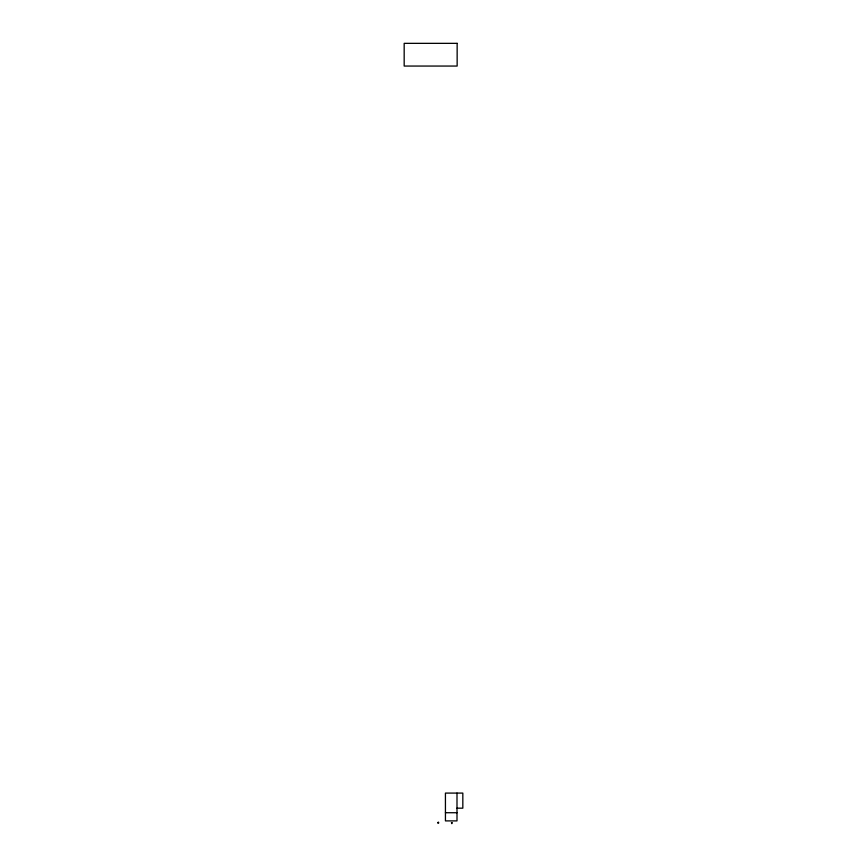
<?xml version="1.0" encoding="UTF-8"?>
<svg xmlns="http://www.w3.org/2000/svg" width="867" height="867" viewBox="0 0 867 867"><rect width="100%" height="100%" fill="white"/><g stroke="black" fill="none" stroke-linecap="round" stroke-linejoin="round"><path stroke-width="1.3" d="M451.425 822.555L451.815 823.65L452.26 822.588M456.996 808.174L462.826 808.174L462.826 793.088L445.432 793.088L445.443 820.897L456.996 820.897L456.996 793.088M445.432 812.726L456.996 812.726M437.694 822.696C439.005 824.82 439.092 820.681 437.694 822.696M457.147 43.35L404.174 43.35L404.174 66.055L457.147 66.055L457.147 43.35"/></g></svg>
